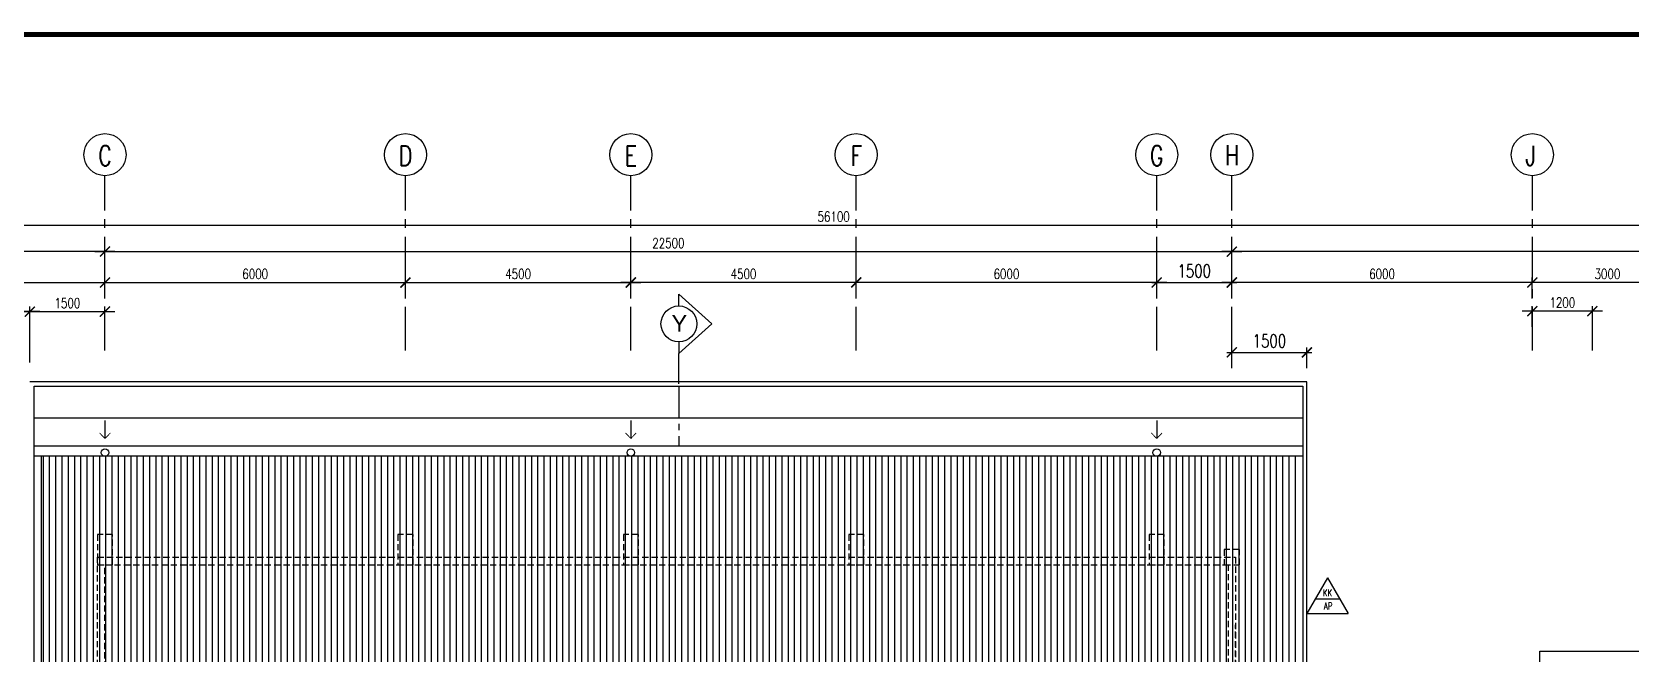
# Model space of a CAD drawing. Header units: inches. Extents: x 353 to 79953, y -36 to 56064.
# Drawn here: x 20202 to 52149, y 43637 to 56064 of the extents above; entities that cross this region are included whole.
import ezdxf
from ezdxf.enums import TextEntityAlignment as Align

# ---------------------------------------------------------------- set-up
doc = ezdxf.new("R2010")
doc.units = ezdxf.units.IN
doc.header["$MEASUREMENT"] = 0
doc.linetypes.add('CENTER', pattern=[2, 1.25, -0.25, 0.25, -0.25])
doc.linetypes.add('HIDDEN', pattern=[0.375, 0.25, -0.125])
for name, color, linetype in [('A-BUBLE', 8, 'Continuous'), ('A-BUBLETEXT', 7, 'Continuous'), ('A-DIM100', 4, 'Continuous'), ('A-HATCH', 8, 'Continuous'), ('A-PITCH', 9, 'Continuous'), ('A-RAIL SYM', 13, 'Continuous'), ('A-RFLINE', 3, 'Continuous'), ('A-RWDP', 4, 'Continuous'), ('A-SECLINE', 3, 'CENTER'), ('A-WALL BELOW', 4, 'HIDDEN'), ('A-WALL SYM', 13, 'Continuous'), ('Dim', 7, 'Continuous'), ('Grid', 8, 'CENTER')]:
    doc.layers.add(name, color=color, linetype=linetype)
doc.styles.add('ARIAL-SPEC', font='arial.ttf', dxfattribs={"height": 200})
doc.styles.add('DIM125', font='romans.shx', dxfattribs={"width": 0.75, "height": 260, "bigfont": '@extfont2.shx'})
doc.styles.add('ROMANS', font='romans.shx', dxfattribs={"width": 0.75, "height": 200})
doc.styles.add('STYLE2', font='romans.shx', dxfattribs={"width": 0.75, "height": 1000})
doc.dimstyles.new('DIM 100', dxfattribs={"dimtxt": 200, "dimasz": 200, "dimexe": 100, "dimexo": 70, "dimgap": 70, "dimtad": 1, "dimtoh": 1, "dimdec": 0, "dimzin": 0, "dimdsep": 46, "dimtxsty": 'ROMANS', "dimblk": 'ARCHTICK', "dimcen": 0.09, "dimdle": 200, "dimclrd": 4, "dimclre": 4, "dimclrt": 2, "dimadec": 0, "dimazin": 0, "dimtfac": 1, "dimtdec": 0, "dimtmove": 1, "dimatfit": 3, "dimfxl": 1, "dimtzin": 0, "dimarcsym": 0})
doc.dimstyles.new('DIM 125', dxfattribs={"dimtxt": 260, "dimasz": 200, "dimexe": 100, "dimexo": 70, "dimgap": 100, "dimtad": 1, "dimtoh": 1, "dimdec": 0, "dimzin": 0, "dimdsep": 46, "dimtxsty": 'DIM125', "dimblk": 'ARCHTICK', "dimcen": 0.09, "dimdle": 100, "dimclrd": 132, "dimclre": 4, "dimclrt": 50, "dimadec": 0, "dimazin": 0, "dimtfac": 1, "dimtdec": 0, "dimtmove": 1, "dimatfit": 3, "dimfxl": 1, "dimtzin": 0, "dimarcsym": 0})

# ---------------------------------------------------------------- blocks, each defined once
blk = doc.blocks.new('_ArchTick')
at = {"color": 0, "linetype": 'ByBlock', "const_width": 0.15}
blk.add_lwpolyline([(-0.5, -0.5), (0.5, 0.5)], dxfattribs=at)
blk = doc.blocks.new('*D41')
at = {"layer": 'A-DIM100', "color": 4, "lineweight": -2, "transparency": 16777216}
for p, q in [((21659, 50742), (21659, 51159)), ((27659, 50742), (27659, 51159)), ((21459, 51059), (27859, 51059))]:
    blk.add_line(p, q, dxfattribs=at)
at = {"layer": 'DEFPOINTS', "color": 0, "transparency": 16777216}
for p in [(27659, 51059), (21659, 50672), (27659, 50672)]:
    blk.add_point(p, dxfattribs=at)
at = {"layer": 'A-DIM100', "color": 4, "lineweight": -2, "transparency": 16777216, "xscale": 200, "yscale": 200, "zscale": 200, "rotation": 180}
blk.add_blockref('_ArchTick', (21659, 51059), dxfattribs=at)
at = {"layer": 'A-DIM100', "color": 4, "lineweight": -2, "transparency": 16777216, "xscale": 200, "yscale": 200, "zscale": 200}
blk.add_blockref('_ArchTick', (27659, 51059), dxfattribs=at)
at = {"layer": 'A-DIM100', "color": 2, "transparency": 16777216, "insert": (24659, 51229), "char_height": 200, "attachment_point": 5, "style": 'ROMANS'}
blk.add_mtext('6000', dxfattribs=at)
blk = doc.blocks.new('*D42')
at = {"layer": 'A-DIM100', "color": 4, "lineweight": -2, "transparency": 16777216}
for p, q in [((27659, 50742), (27659, 51159)), ((32159, 50742), (32159, 51159)), ((27459, 51059), (32359, 51059))]:
    blk.add_line(p, q, dxfattribs=at)
at = {"layer": 'DEFPOINTS', "color": 0, "transparency": 16777216}
for p in [(32159, 51059), (27659, 50672), (32159, 50672)]:
    blk.add_point(p, dxfattribs=at)
at = {"layer": 'A-DIM100', "color": 4, "lineweight": -2, "transparency": 16777216, "xscale": 200, "yscale": 200, "zscale": 200, "rotation": 180}
blk.add_blockref('_ArchTick', (27659, 51059), dxfattribs=at)
at = {"layer": 'A-DIM100', "color": 4, "lineweight": -2, "transparency": 16777216, "xscale": 200, "yscale": 200, "zscale": 200}
blk.add_blockref('_ArchTick', (32159, 51059), dxfattribs=at)
at = {"layer": 'A-DIM100', "color": 2, "transparency": 16777216, "insert": (29909, 51229), "char_height": 200, "attachment_point": 5, "style": 'ROMANS'}
blk.add_mtext('4500', dxfattribs=at)
blk = doc.blocks.new('*D43')
at = {"layer": 'A-DIM100', "color": 4, "lineweight": -2, "transparency": 16777216}
for p, q in [((32159, 50742), (32159, 51159)), ((36659, 50742), (36659, 51159)), ((36859, 51059), (31959, 51059))]:
    blk.add_line(p, q, dxfattribs=at)
at = {"layer": 'DEFPOINTS', "color": 0, "transparency": 16777216}
for p in [(32159, 51059), (32159, 50672), (36659, 50672)]:
    blk.add_point(p, dxfattribs=at)
at = {"layer": 'A-DIM100', "color": 4, "lineweight": -2, "transparency": 16777216, "xscale": 200, "yscale": 200, "zscale": 200, "rotation": 180}
blk.add_blockref('_ArchTick', (32159, 51059), dxfattribs=at)
at = {"layer": 'A-DIM100', "color": 4, "lineweight": -2, "transparency": 16777216, "xscale": 200, "yscale": 200, "zscale": 200}
blk.add_blockref('_ArchTick', (36659, 51059), dxfattribs=at)
at = {"layer": 'A-DIM100', "color": 2, "transparency": 16777216, "insert": (34409, 51229), "char_height": 200, "attachment_point": 5, "style": 'ROMANS'}
blk.add_mtext('4500', dxfattribs=at)
blk = doc.blocks.new('*D44')
at = {"layer": 'A-DIM100', "color": 4, "lineweight": -2, "transparency": 16777216}
for p, q in [((36659, 50742), (36659, 51159)), ((42659, 50742), (42659, 51159)), ((42859, 51059), (36459, 51059))]:
    blk.add_line(p, q, dxfattribs=at)
at = {"layer": 'DEFPOINTS', "color": 0, "transparency": 16777216}
for p in [(36659, 51059), (36659, 50672), (42659, 50672)]:
    blk.add_point(p, dxfattribs=at)
at = {"layer": 'A-DIM100', "color": 4, "lineweight": -2, "transparency": 16777216, "xscale": 200, "yscale": 200, "zscale": 200, "rotation": 180}
blk.add_blockref('_ArchTick', (36659, 51059), dxfattribs=at)
at = {"layer": 'A-DIM100', "color": 4, "lineweight": -2, "transparency": 16777216, "xscale": 200, "yscale": 200, "zscale": 200}
blk.add_blockref('_ArchTick', (42659, 51059), dxfattribs=at)
at = {"layer": 'A-DIM100', "color": 2, "transparency": 16777216, "insert": (39659, 51229), "char_height": 200, "attachment_point": 5, "style": 'ROMANS'}
blk.add_mtext('6000', dxfattribs=at)
blk = doc.blocks.new('*D45')
at = {"layer": 'DEFPOINTS', "color": 0, "transparency": 16777216}
for p in [(44159, 51059), (42659, 50672), (44159, 50672)]:
    blk.add_point(p, dxfattribs=at)
at = {"layer": 'Dim', "color": 4, "lineweight": -2, "transparency": 16777216}
for p, q in [((42659, 50742), (42659, 51159)), ((44159, 50742), (44159, 51159))]:
    blk.add_line(p, q, dxfattribs=at)
at = {"layer": 'Dim', "color": 132, "lineweight": -2, "transparency": 16777216}
blk.add_line((42559, 51059), (44259, 51059), dxfattribs=at)
at = {"layer": 'Dim', "color": 132, "lineweight": -2, "transparency": 16777216, "xscale": 200, "yscale": 200, "zscale": 200, "rotation": 180}
blk.add_blockref('_ArchTick', (42659, 51059), dxfattribs=at)
at = {"layer": 'Dim', "color": 132, "lineweight": -2, "transparency": 16777216, "xscale": 200, "yscale": 200, "zscale": 200}
blk.add_blockref('_ArchTick', (44159, 51059), dxfattribs=at)
at = {"layer": 'Dim', "color": 50, "transparency": 16777216, "insert": (43409, 51289), "char_height": 260, "attachment_point": 5, "style": 'DIM125'}
blk.add_mtext('1500', dxfattribs=at)
blk = doc.blocks.new('*D46')
at = {"layer": 'A-DIM100', "color": 4, "lineweight": -2, "transparency": 16777216}
for p, q in [((44159, 50742), (44159, 51159)), ((50159, 50742), (50159, 51159)), ((50359, 51059), (43959, 51059))]:
    blk.add_line(p, q, dxfattribs=at)
at = {"layer": 'DEFPOINTS', "color": 0, "transparency": 16777216}
for p in [(44159, 51059), (44159, 50672), (50159, 50672)]:
    blk.add_point(p, dxfattribs=at)
at = {"layer": 'A-DIM100', "color": 4, "lineweight": -2, "transparency": 16777216, "xscale": 200, "yscale": 200, "zscale": 200, "rotation": 180}
blk.add_blockref('_ArchTick', (44159, 51059), dxfattribs=at)
at = {"layer": 'A-DIM100', "color": 4, "lineweight": -2, "transparency": 16777216, "xscale": 200, "yscale": 200, "zscale": 200}
blk.add_blockref('_ArchTick', (50159, 51059), dxfattribs=at)
at = {"layer": 'A-DIM100', "color": 2, "transparency": 16777216, "insert": (47159, 51229), "char_height": 200, "attachment_point": 5, "style": 'ROMANS'}
blk.add_mtext('6000', dxfattribs=at)
blk = doc.blocks.new('*D47')
at = {"layer": 'A-DIM100', "color": 4, "lineweight": -2, "transparency": 16777216}
for p, q in [((50159, 50742), (50159, 51159)), ((53159, 50742), (53159, 51159)), ((53359, 51059), (49959, 51059))]:
    blk.add_line(p, q, dxfattribs=at)
at = {"layer": 'DEFPOINTS', "color": 0, "transparency": 16777216}
for p in [(50159, 51059), (50159, 50672), (53159, 50672)]:
    blk.add_point(p, dxfattribs=at)
at = {"layer": 'A-DIM100', "color": 4, "lineweight": -2, "transparency": 16777216, "xscale": 200, "yscale": 200, "zscale": 200, "rotation": 180}
blk.add_blockref('_ArchTick', (50159, 51059), dxfattribs=at)
at = {"layer": 'A-DIM100', "color": 4, "lineweight": -2, "transparency": 16777216, "xscale": 200, "yscale": 200, "zscale": 200}
blk.add_blockref('_ArchTick', (53159, 51059), dxfattribs=at)
at = {"layer": 'A-DIM100', "color": 2, "transparency": 16777216, "insert": (51659, 51229), "char_height": 200, "attachment_point": 5, "style": 'ROMANS'}
blk.add_mtext('3000', dxfattribs=at)
blk = doc.blocks.new('*D50')
at = {"layer": 'A-DIM100', "color": 4, "lineweight": -2, "transparency": 16777216}
for p, q in [((7959, 52205), (64459, 52205)), ((8159, 51887), (8159, 52305)), ((64259, 51887), (64259, 52305))]:
    blk.add_line(p, q, dxfattribs=at)
at = {"layer": 'DEFPOINTS', "color": 0, "transparency": 16777216}
for p in [(64259, 52205), (8159, 51817), (64259, 51817)]:
    blk.add_point(p, dxfattribs=at)
at = {"layer": 'A-DIM100', "color": 4, "lineweight": -2, "transparency": 16777216, "xscale": 200, "yscale": 200, "zscale": 200, "rotation": 180}
blk.add_blockref('_ArchTick', (8159, 52205), dxfattribs=at)
at = {"layer": 'A-DIM100', "color": 4, "lineweight": -2, "transparency": 16777216, "xscale": 200, "yscale": 200, "zscale": 200}
blk.add_blockref('_ArchTick', (64259, 52205), dxfattribs=at)
at = {"layer": 'A-DIM100', "color": 2, "transparency": 16777216, "insert": (36209, 52375), "char_height": 200, "attachment_point": 5, "style": 'ROMANS'}
blk.add_mtext('56100', dxfattribs=at)
blk = doc.blocks.new('*D51')
at = {"layer": 'A-DIM100', "color": 4, "lineweight": -2, "transparency": 16777216}
for p, q in [((21659, 51359), (21659, 51776)), ((44159, 51359), (44159, 51776)), ((21459, 51676), (44359, 51676))]:
    blk.add_line(p, q, dxfattribs=at)
at = {"layer": 'DEFPOINTS', "color": 0, "transparency": 16777216}
for p in [(44159, 51676), (21659, 51289), (44159, 51289)]:
    blk.add_point(p, dxfattribs=at)
at = {"layer": 'A-DIM100', "color": 4, "lineweight": -2, "transparency": 16777216, "xscale": 200, "yscale": 200, "zscale": 200, "rotation": 180}
blk.add_blockref('_ArchTick', (21659, 51676), dxfattribs=at)
at = {"layer": 'A-DIM100', "color": 4, "lineweight": -2, "transparency": 16777216, "xscale": 200, "yscale": 200, "zscale": 200}
blk.add_blockref('_ArchTick', (44159, 51676), dxfattribs=at)
at = {"layer": 'A-DIM100', "color": 2, "transparency": 16777216, "insert": (32909, 51846), "char_height": 200, "attachment_point": 5, "style": 'ROMANS'}
blk.add_mtext('22500', dxfattribs=at)
blk = doc.blocks.new('*D52')
at = {"layer": 'A-DIM100', "color": 4, "lineweight": -2, "transparency": 16777216}
for p, q in [((14159, 50742), (14159, 51159)), ((21659, 50742), (21659, 51159)), ((13959, 51059), (21859, 51059))]:
    blk.add_line(p, q, dxfattribs=at)
at = {"layer": 'DEFPOINTS', "color": 0, "transparency": 16777216}
for p in [(21659, 51059), (14159, 50672), (21659, 50672)]:
    blk.add_point(p, dxfattribs=at)
at = {"layer": 'A-DIM100', "color": 4, "lineweight": -2, "transparency": 16777216, "xscale": 200, "yscale": 200, "zscale": 200, "rotation": 180}
blk.add_blockref('_ArchTick', (14159, 51059), dxfattribs=at)
at = {"layer": 'A-DIM100', "color": 4, "lineweight": -2, "transparency": 16777216, "xscale": 200, "yscale": 200, "zscale": 200}
blk.add_blockref('_ArchTick', (21659, 51059), dxfattribs=at)
at = {"layer": 'A-DIM100', "color": 2, "transparency": 16777216, "insert": (17909, 51229), "char_height": 200, "attachment_point": 5, "style": 'ROMANS'}
blk.add_mtext('7500', dxfattribs=at)
blk = doc.blocks.new('*D54')
at = {"layer": 'A-DIM100', "color": 4, "lineweight": -2, "transparency": 16777216}
for p, q in [((8159, 51359), (8159, 51776)), ((21659, 51359), (21659, 51776)), ((21859, 51676), (7959, 51676))]:
    blk.add_line(p, q, dxfattribs=at)
at = {"layer": 'DEFPOINTS', "color": 0, "transparency": 16777216}
for p in [(8159, 51676), (8159, 51289), (21659, 51289)]:
    blk.add_point(p, dxfattribs=at)
at = {"layer": 'A-DIM100', "color": 4, "lineweight": -2, "transparency": 16777216, "xscale": 200, "yscale": 200, "zscale": 200, "rotation": 180}
blk.add_blockref('_ArchTick', (8159, 51676), dxfattribs=at)
at = {"layer": 'A-DIM100', "color": 4, "lineweight": -2, "transparency": 16777216, "xscale": 200, "yscale": 200, "zscale": 200}
blk.add_blockref('_ArchTick', (21659, 51676), dxfattribs=at)
at = {"layer": 'A-DIM100', "color": 2, "transparency": 16777216, "insert": (14909, 51846), "char_height": 200, "attachment_point": 5, "style": 'ROMANS'}
blk.add_mtext('13500', dxfattribs=at)
blk = doc.blocks.new('*D55')
at = {"layer": 'A-DIM100', "color": 4, "lineweight": -2, "transparency": 16777216}
for p, q in [((44159, 51359), (44159, 51776)), ((64259, 51359), (64259, 51776)), ((64459, 51676), (43959, 51676))]:
    blk.add_line(p, q, dxfattribs=at)
at = {"layer": 'DEFPOINTS', "color": 0, "transparency": 16777216}
for p in [(44159, 51676), (44159, 51289), (64259, 51289)]:
    blk.add_point(p, dxfattribs=at)
at = {"layer": 'A-DIM100', "color": 4, "lineweight": -2, "transparency": 16777216, "xscale": 200, "yscale": 200, "zscale": 200, "rotation": 180}
blk.add_blockref('_ArchTick', (44159, 51676), dxfattribs=at)
at = {"layer": 'A-DIM100', "color": 4, "lineweight": -2, "transparency": 16777216, "xscale": 200, "yscale": 200, "zscale": 200}
blk.add_blockref('_ArchTick', (64259, 51676), dxfattribs=at)
at = {"layer": 'A-DIM100', "color": 2, "transparency": 16777216, "insert": (54209, 51846), "char_height": 200, "attachment_point": 5, "style": 'ROMANS'}
blk.add_mtext('20100', dxfattribs=at)
blk = doc.blocks.new('*D36')
at = {"layer": 'DEFPOINTS', "color": 0, "transparency": 16777216}
for p in [(45659, 49662), (44159, 49275), (45659, 49275)]:
    blk.add_point(p, dxfattribs=at)
at = {"layer": 'Dim', "color": 132, "lineweight": -2, "transparency": 16777216}
blk.add_line((44059, 49662), (45759, 49662), dxfattribs=at)
at = {"layer": 'Dim', "color": 4, "lineweight": -2, "transparency": 16777216}
for p, q in [((44159, 49345), (44159, 49762)), ((45659, 49345), (45659, 49762))]:
    blk.add_line(p, q, dxfattribs=at)
at = {"layer": 'Dim', "color": 132, "lineweight": -2, "transparency": 16777216, "xscale": 200, "yscale": 200, "zscale": 200, "rotation": 180}
blk.add_blockref('_ArchTick', (44159, 49662), dxfattribs=at)
at = {"layer": 'Dim', "color": 132, "lineweight": -2, "transparency": 16777216, "xscale": 200, "yscale": 200, "zscale": 200}
blk.add_blockref('_ArchTick', (45659, 49662), dxfattribs=at)
at = {"layer": 'Dim', "color": 50, "transparency": 16777216, "insert": (44909, 49892), "char_height": 260, "attachment_point": 5, "style": 'DIM125'}
blk.add_mtext('1500', dxfattribs=at)
blk = doc.blocks.new('FALL')
at = {"layer": 'A-RAIL SYM'}
blk.add_line((0, 0), (724, 0), dxfattribs=at)
at = {"layer": 'A-RAIL SYM', "const_width": 35}
for points in [[(724, 0), (500, 214)], [(724, 0), (500, -214)]]:
    blk.add_lwpolyline(points, dxfattribs=at)
blk = doc.blocks.new('*D37')
at = {"layer": 'A-DIM100', "color": 4, "lineweight": -2, "transparency": 16777216}
for p, q in [((19959, 50477), (21859, 50477)), ((20159, 50160), (20159, 50577)), ((21659, 50160), (21659, 50577))]:
    blk.add_line(p, q, dxfattribs=at)
at = {"layer": 'DEFPOINTS', "color": 0, "transparency": 16777216}
for p in [(21659, 50477), (20159, 50090), (21659, 50090)]:
    blk.add_point(p, dxfattribs=at)
at = {"layer": 'A-DIM100', "color": 4, "lineweight": -2, "transparency": 16777216, "xscale": 200, "yscale": 200, "zscale": 200, "rotation": 180}
blk.add_blockref('_ArchTick', (20159, 50477), dxfattribs=at)
at = {"layer": 'A-DIM100', "color": 4, "lineweight": -2, "transparency": 16777216, "xscale": 200, "yscale": 200, "zscale": 200}
blk.add_blockref('_ArchTick', (21659, 50477), dxfattribs=at)
at = {"layer": 'A-DIM100', "color": 2, "transparency": 16777216, "insert": (20909, 50647), "char_height": 200, "attachment_point": 5, "style": 'ROMANS'}
blk.add_mtext('1500', dxfattribs=at)
blk = doc.blocks.new('*D38')
at = {"layer": 'A-DIM100', "color": 4, "lineweight": -2, "transparency": 16777216}
for p, q in [((20359, 50477), (14809, 50477)), ((15009, 50160), (15009, 50577)), ((20159, 49458), (20159, 50577))]:
    blk.add_line(p, q, dxfattribs=at)
at = {"layer": 'DEFPOINTS', "color": 0, "transparency": 16777216}
for p in [(15009, 50477), (15009, 50090), (20159, 49388)]:
    blk.add_point(p, dxfattribs=at)
at = {"layer": 'A-DIM100', "color": 4, "lineweight": -2, "transparency": 16777216, "xscale": 200, "yscale": 200, "zscale": 200, "rotation": 180}
blk.add_blockref('_ArchTick', (15009, 50477), dxfattribs=at)
at = {"layer": 'A-DIM100', "color": 4, "lineweight": -2, "transparency": 16777216, "xscale": 200, "yscale": 200, "zscale": 200}
blk.add_blockref('_ArchTick', (20159, 50477), dxfattribs=at)
at = {"layer": 'A-DIM100', "color": 2, "transparency": 16777216, "insert": (17584, 50647), "char_height": 200, "attachment_point": 5, "style": 'ROMANS'}
blk.add_mtext('5150', dxfattribs=at)
blk = doc.blocks.new('*D40')
at = {"layer": 'A-DIM100', "color": 4, "lineweight": -2, "transparency": 16777216}
for p, q in [((51559, 50487), (49959, 50487)), ((50159, 50170), (50159, 50587)), ((51359, 50170), (51359, 50587))]:
    blk.add_line(p, q, dxfattribs=at)
at = {"layer": 'DEFPOINTS', "color": 0, "transparency": 16777216}
for p in [(50159, 50487), (50159, 50100), (51359, 50100)]:
    blk.add_point(p, dxfattribs=at)
at = {"layer": 'A-DIM100', "color": 4, "lineweight": -2, "transparency": 16777216, "xscale": 200, "yscale": 200, "zscale": 200, "rotation": 180}
blk.add_blockref('_ArchTick', (50159, 50487), dxfattribs=at)
at = {"layer": 'A-DIM100', "color": 4, "lineweight": -2, "transparency": 16777216, "xscale": 200, "yscale": 200, "zscale": 200}
blk.add_blockref('_ArchTick', (51359, 50487), dxfattribs=at)
at = {"layer": 'A-DIM100', "color": 2, "transparency": 16777216, "insert": (50759, 50657), "char_height": 200, "attachment_point": 5, "style": 'ROMANS'}
blk.add_mtext('1200', dxfattribs=at)

msp = doc.modelspace()

# ---------------------------------------------------------------- hatches: boundary and pattern name
at = {"layer": 'A-HATCH'}
h = msp.add_hatch(dxfattribs=at)
h.set_pattern_fill('ANSI31', color=8, scale=1000, angle=45)
h.set_pattern_definition([(90, (-93195.9, -334170.39), (-125, 2e-14), [])])
h.paths.add_polyline_path([(42359.5, 34171.8), (42959.5, 34171.8), (42959.5, 35071.8), (42359.5, 35071.8)], flags=16)
h.paths.add_polyline_path([(36359.5, 34171.8), (36959.5, 34171.8), (36959.5, 35071.8), (36359.5, 35071.8)], flags=16)
h.paths.add_polyline_path([(31859.5, 34171.8), (32459.5, 34171.8), (32459.5, 35071.8), (31859.5, 35071.8)], flags=16)
h.paths.add_polyline_path([(27359.5, 34171.8), (27959.5, 34171.8), (27959.5, 35071.8), (27359.5, 35071.8)], flags=16)
h.paths.add_polyline_path([(21359.5, 34171.8), (21959.5, 34171.8), (21959.5, 35071.8), (21359.5, 35071.8)], flags=16)
edge = h.paths.add_edge_path()
edge.add_line((45574.5, 47586.8), (20244.5, 47586.8))
edge.add_line((45424.5, 47586.8), (45424.5, 33506.8))
edge.add_line((45424.5, 33506.8), (20394.5, 33506.8))
edge.add_line((20394.5, 33506.8), (20394.5, 47586.8))

# ---------------------------------------------------------------- linework, layer by layer
at = {"color": 8}
for p, q in [((45574.5, 48346.8), (20244.5, 48346.8)), ((45574.5, 47786.8), (20244.5, 47786.8))]:
    msp.add_line(p, q, dxfattribs=at)
msp.add_line((45574.5, 47586.8), (20244.5, 47586.8))
at = {"color": 7}
msp.add_lwpolyline([(402.7, 56013.8, 100, 100, 0), (79902.7, 56013.8, 100, 100, 0)], format="xyseb", dxfattribs=at)
at = {"color": 8}
msp.add_lwpolyline([(20244.5, 48986.8), (45574.5, 48986.8), (45574.5, 33356.8), (20244.5, 33356.8)], close=True, dxfattribs=at)
at = {"layer": 'A-BUBLE'}
for centre in [(21659.5, 53612.8), (27659.5, 53612.8), (32159.5, 53612.8), (36659.5, 53612.8), (42659.5, 53612.8), (44159.5, 53612.8), (50159.5, 53612.8)]:
    msp.add_circle(centre, 420, dxfattribs=at)
at = {"layer": 'A-HATCH', "color": 8}
for p, q in [((50309.5, 34921.8), (50309.5, 43696.8)), ((50309.5, 43696.8), (67909.5, 43696.8))]:
    msp.add_line(p, q, dxfattribs=at)
at = {"layer": 'A-RFLINE', "color": 8}
for p, q in [((45659.5, 49071.8), (20159.5, 49071.8)), ((45659.5, 33271.8), (45659.5, 49071.8))]:
    msp.add_line(p, q, dxfattribs=at)
msp.add_lwpolyline([(45424.5, 47586.8), (45424.5, 33506.8), (20394.5, 33506.8), (20394.5, 47586.8)], dxfattribs=at)
at = {"layer": 'A-RWDP'}
for centre in [(21659.5, 47661.8), (32159.5, 47661.8), (42659.5, 47661.8)]:
    msp.add_circle(centre, 75, dxfattribs=at)
at = {"layer": 'A-SECLINE', "color": 3, "linetype": 'Continuous', "ltscale": 500}
for p, q in [((33775.6, 50232.8), (33118.5, 50826.9)), ((33118.5, 50590.1), (33118.5, 50826.9)), ((33775.6, 50232.8), (33118.5, 49638.8))]:
    msp.add_line(p, q, dxfattribs=at)
at = {"layer": 'A-SECLINE', "color": 3, "linetype": 'CENTER', "ltscale": 500}
for p, q in [((33118.5, 49875.5), (33118.5, 49638.8)), ((33118.5, 49031.4), (33118.5, 49638.8)), ((33118.5, 48986.8), (33118.5, 47799))]:
    msp.add_line(p, q, dxfattribs=at)
at = {"layer": 'A-SECLINE', "color": 3, "linetype": 'Continuous', "ltscale": 500}
msp.add_circle((33118.5, 50232.8), 357.3, dxfattribs=at)
at = {"layer": 'A-WALL BELOW', "color": 8, "ltscale": 500}
msp.add_line((44234.5, 34771.8), (44234.5, 44221.8), dxfattribs=at)
at = {"layer": 'A-WALL BELOW', "ltscale": 500}
for points in [[(21809.5, 46021.8), (21509.5, 46021.8), (21509.5, 45421.8), (21809.5, 45421.8)], [(27809.5, 46021.8), (27509.5, 46021.8), (27509.5, 45421.8), (27809.5, 45421.8)], [(32309.5, 46021.8), (32009.5, 46021.8), (32009.5, 45421.8), (32309.5, 45421.8)], [(36809.5, 46021.8), (36509.5, 46021.8), (36509.5, 45421.8), (36809.5, 45421.8)], [(42809.5, 46021.8), (42509.5, 46021.8), (42509.5, 45421.8), (42809.5, 45421.8)], [(44309.5, 45721.8), (44009.5, 45721.8), (44009.5, 45421.8), (44309.5, 45421.8)]]:
    msp.add_lwpolyline(points, close=True, dxfattribs=at)
at = {"layer": 'A-WALL BELOW', "color": 8, "ltscale": 500}
for points in [[(21509.5, 45571.8), (44234.5, 45571.8), (44234.5, 34771.8), (21509.5, 34771.8)], [(21659.5, 45421.8), (44084.5, 45421.8), (44084.5, 34921.8), (21659.5, 34921.8)]]:
    msp.add_lwpolyline(points, close=True, dxfattribs=at)
at = {"layer": 'A-WALL SYM'}
for p, q in [((46070.2, 45159.5), (45659.5, 44448.1)), ((46070.2, 45159.5), (46480.9, 44448.1)), ((45829.1, 44741.9), (46311.3, 44741.9)), ((45659.5, 44448.1), (46480.9, 44448.1))]:
    msp.add_line(p, q, dxfattribs=at)
at = {"layer": 'Grid', "ltscale": 700}
for p, q in [((21659.5, 49699.5), (21659.5, 53192.8)), ((27659.5, 49699.5), (27659.5, 53192.8)), ((32159.5, 49699.5), (32159.5, 53192.8)), ((36659.5, 49699.5), (36659.5, 53192.8)), ((42659.5, 49699.5), (42659.5, 53192.8)), ((44159.5, 49699.5), (44159.5, 53192.8)), ((50159.5, 49699.5), (50159.5, 53192.8)), ((51359.5, 49699.5), (51359.5, 50169.9))]:
    msp.add_line(p, q, dxfattribs=at)

# ---------------------------------------------------------------- block references
at = {"layer": 'A-PITCH', "color": 8, "xscale": -0.5, "yscale": 0.5, "zscale": 0.5, "rotation": 90}
for p in [(21659.5, 48303.3), (32159.5, 48303.3), (42659.5, 48303.3)]:
    msp.add_blockref('FALL', p, dxfattribs=at)

# ---------------------------------------------------------------- texts
at = {"layer": 'A-BUBLETEXT', "color": 3, "style": 'STYLE2', "width": 0.75}
for s, p in [('C', (21659.5, 53392.6)), ('D', (27659.5, 53392.6)), ('E', (32159.5, 53392.6)), ('F', (36659.5, 53392.6)), ('G', (42659.5, 53392.6)), ('H', (44159.5, 53400.6)), ('J', (50127, 53392.6))]:
    msp.add_text(s, height=400, dxfattribs=at).set_placement(p, align=Align.CENTER)
at = {"layer": 'A-SECLINE', "color": 3, "linetype": 'CENTER', "ltscale": 500, "style": 'ARIAL-SPEC'}
msp.add_attdef('Y', (32970.8, 50073.4), 'T1', height=337.5, dxfattribs=at)
at = {"layer": 'A-WALL SYM', "color": 2, "style": 'ROMANS', "width": 0.75}
for s, p in [('KK', (45978.7, 44791.3)), ('AP', (45998.6, 44528.1))]:
    msp.add_text(s, height=135, dxfattribs=at).set_placement(p)

# ---------------------------------------------------------------- dimensions: what is measured, and where the dimension line sits
at = {"layer": 'A-DIM100'}
for base, p1, p2, picture, middle in [((64259.5, 52204.5), (8159.5, 51817.5), (64259.5, 51817.5), '*D50', (36209.5, 52374.5)), ((44159.5, 51675.8), (21659.5, 51288.7), (44159.5, 51288.7), '*D51', (32909.5, 51845.8)), ((21659.5, 51058.7), (14159.5, 50671.6), (21659.5, 50671.6), '*D52', (17909.5, 51228.7)), ((27659.5, 51058.7), (21659.5, 50671.6), (27659.5, 50671.6), '*D41', (24659.5, 51228.7)), ((32159.5, 51058.7), (27659.5, 50671.6), (32159.5, 50671.6), '*D42', (29909.5, 51228.7)), ((21659.5, 50477.1), (20159.5, 50090), (21659.5, 50090), '*D37', (20909.5, 50647.1))]:
    dim = msp.add_linear_dim(base=base, p1=p1, p2=p2, dimstyle='DIM 100', dxfattribs=at)
    dim.commit()
    dim.dimension.update_dxf_attribs({"geometry": picture, "text_midpoint": middle})
for base, p1, p2, picture, middle in [((8159.5, 51675.8), (21659.5, 51288.7), (8159.5, 51288.7), '*D54', (14909.5, 51845.8)), ((44159.5, 51675.8), (64259.5, 51288.7), (44159.5, 51288.7), '*D55', (54209.5, 51845.8)), ((32159.5, 51058.7), (36659.5, 50671.6), (32159.5, 50671.6), '*D43', (34409.5, 51228.7)), ((36659.5, 51058.7), (42659.5, 50671.6), (36659.5, 50671.6), '*D44', (39659.5, 51228.7)), ((44159.5, 51058.7), (50159.5, 50671.6), (44159.5, 50671.6), '*D46', (47159.5, 51228.7)), ((50159.5, 51058.7), (53159.5, 50671.6), (50159.5, 50671.6), '*D47', (51659.5, 51228.7)), ((15009.5, 50477.1), (20159.5, 49387.9), (15009.5, 50090), '*D38', (17584.5, 50647.1))]:
    dim = msp.add_linear_dim(base=base, p1=p1, p2=p2, angle=180, dimstyle='DIM 100', dxfattribs=at)
    dim.commit()
    dim.dimension.update_dxf_attribs({"geometry": picture, "text_midpoint": middle})
dim = msp.add_linear_dim(base=(50159.5, 50487), p1=(51359.5, 50099.9), p2=(50159.5, 50099.9), angle=180, dimstyle='DIM 100', dxfattribs=at)
dim.commit()
dim.dimension.update_dxf_attribs({"geometry": '*D40', "text_midpoint": (50759.5, 50487), "dimtype": 160})
at = {"layer": 'Dim'}
for base, p1, p2, picture, middle in [((44159.5, 51058.7), (42659.5, 50671.6), (44159.5, 50671.6), '*D45', (43409.5, 51288.7)), ((45659.5, 49662.1), (44159.5, 49275), (45659.5, 49275), '*D36', (44909.5, 49892.1))]:
    dim = msp.add_linear_dim(base=base, p1=p1, p2=p2, dimstyle='DIM 125', dxfattribs=at)
    dim.commit()
    dim.dimension.update_dxf_attribs({"geometry": picture, "text_midpoint": middle})

doc.saveas('drawing.dxf')
